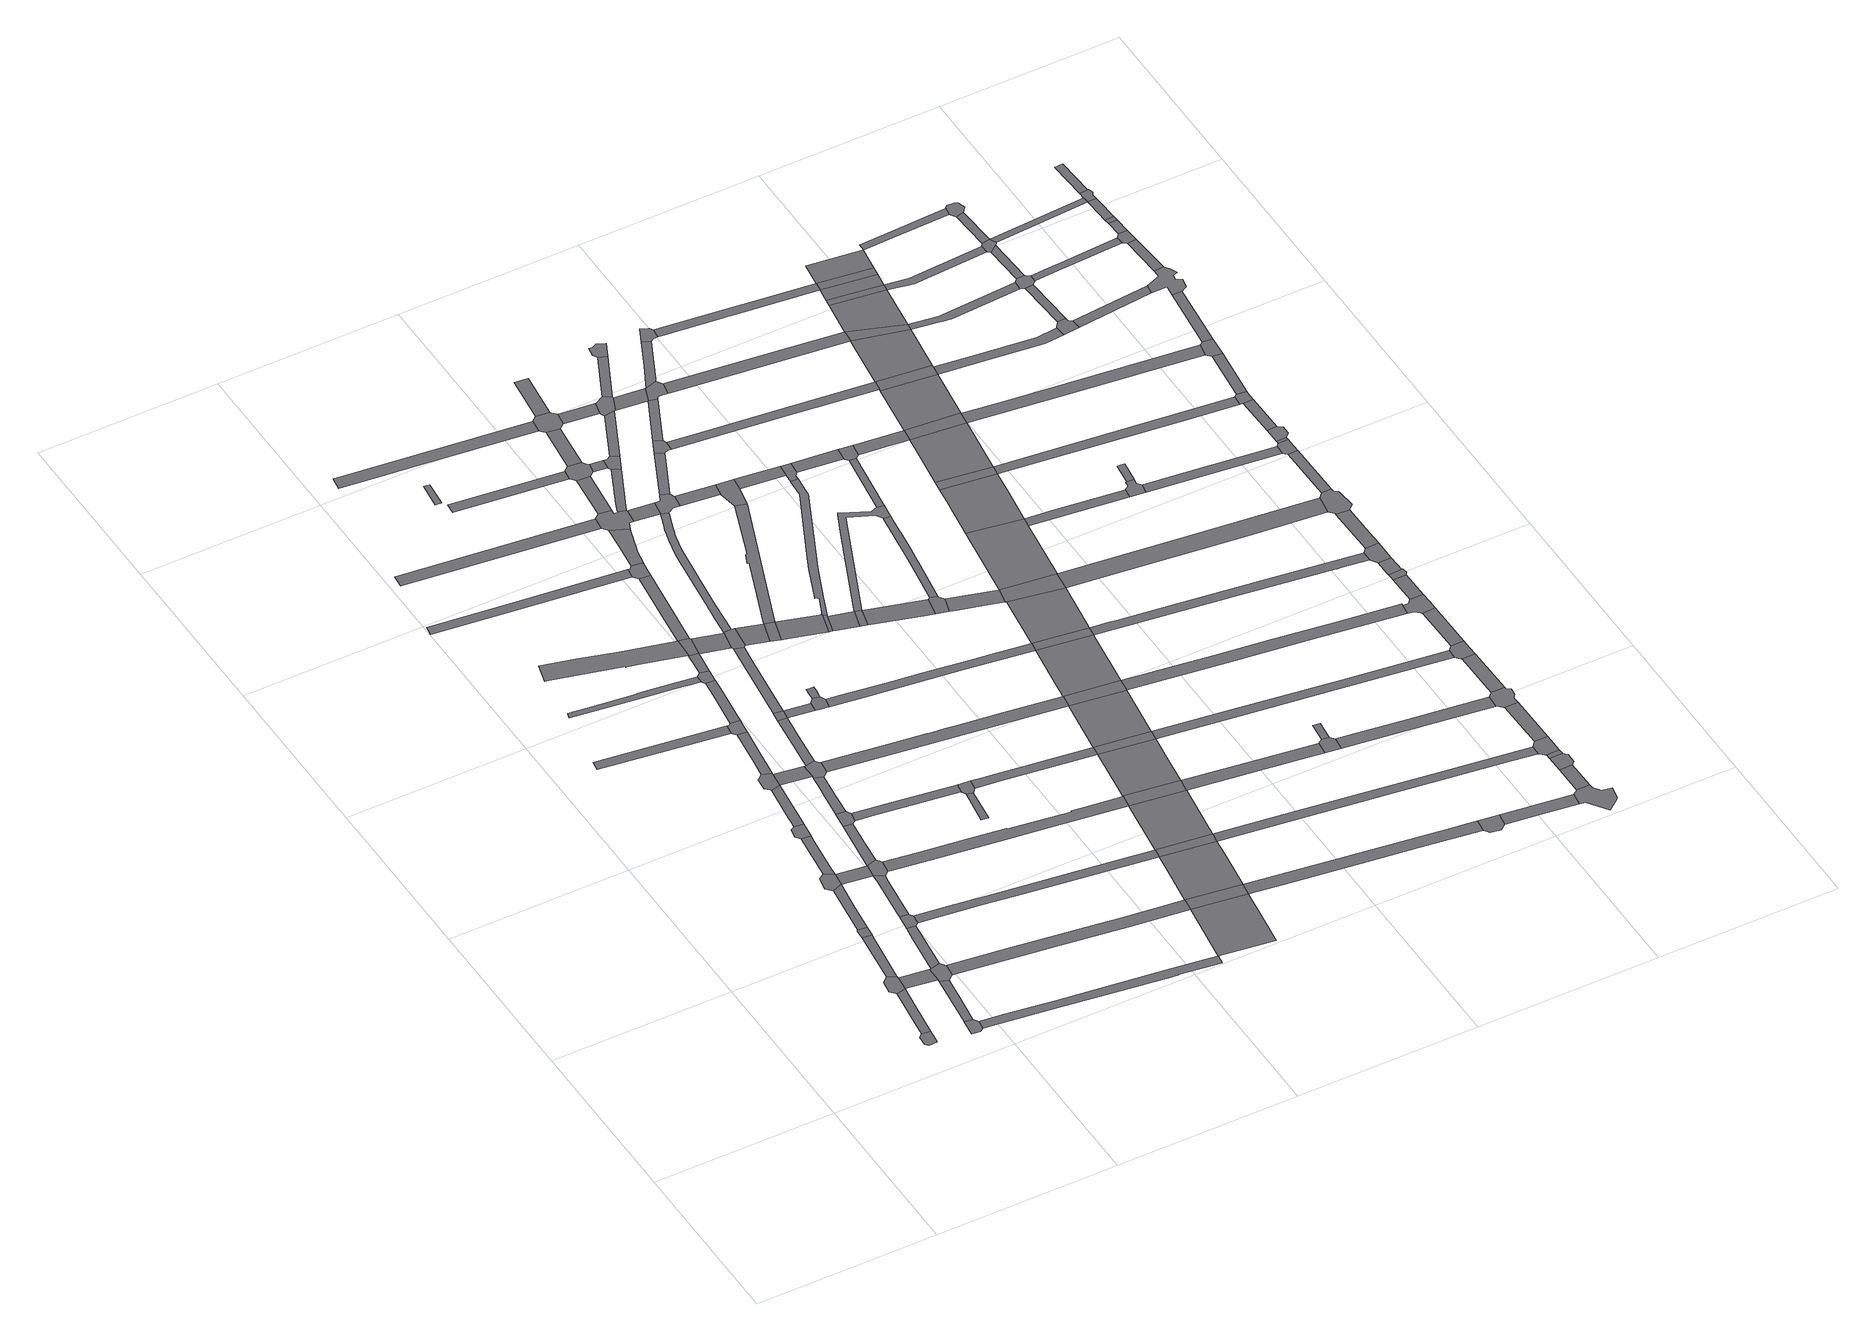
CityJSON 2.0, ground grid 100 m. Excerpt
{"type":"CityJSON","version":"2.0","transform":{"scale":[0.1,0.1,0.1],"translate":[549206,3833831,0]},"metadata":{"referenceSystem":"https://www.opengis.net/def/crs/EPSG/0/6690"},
"CityObjects":{
"road1":{"type":"Road","geometry":[{"type":"MultiSurface","lod":"1","boundaries":[[[0,1,2,3,4,5]]]}]},
"road2":{"type":"Road","attributes":{"RoadStructureAttribute.sectionType":"1"},"geometry":[{"type":"MultiSurface","lod":"1","boundaries":[[[6,7,8,9,0,5]]]}]},
"road3":{"type":"Road","geometry":[{"type":"MultiSurface","lod":"1","boundaries":[[[10,11,12,13,14,15,16,8,7,17,18]]]}]},
"road4":{"type":"Road","geometry":[{"type":"MultiSurface","lod":"1","boundaries":[[[19,20,21,22,23,24]]]}]},
"road5":{"type":"Road","attributes":{"RoadStructureAttribute.sectionType":"1"},"geometry":[{"type":"MultiSurface","lod":"1","boundaries":[[[25,10,18,26,27]]]}]},
"road6":{"type":"Road","attributes":{"RoadStructureAttribute.sectionType":"7"},"geometry":[{"type":"MultiSurface","lod":"1","boundaries":[[[17,7,28,29,30]]]}]},
"road7":{"type":"Road","attributes":{"RoadStructureAttribute.sectionType":"1"},"geometry":[{"type":"MultiSurface","lod":"1","boundaries":[[[31,32,19,24,33,34]]]}]},
"road8":{"type":"Road","geometry":[{"type":"MultiSurface","lod":"1","boundaries":[[[35,36,25,27,37]]]}]},
"road9":{"type":"Road","geometry":[{"type":"MultiSurface","lod":"1","boundaries":[[[38,39,40,41,30,29,31,34,42,43,44,45]]]}]},
"road10":{"type":"Road","attributes":{"RoadStructureAttribute.sectionType":"1"},"geometry":[{"type":"MultiSurface","lod":"1","boundaries":[[[46,47,48,35,37]]]}]},
"road11":{"type":"Road","attributes":{"RoadStructureAttribute.sectionType":"1"},"geometry":[{"type":"MultiSurface","lod":"1","boundaries":[[[49,50,41,40,51]]]}]},
"road12":{"type":"Road","geometry":[{"type":"MultiSurface","lod":"1","boundaries":[[[52,53,54,48,47,55]]]}]},
"road13":{"type":"Road","geometry":[{"type":"MultiSurface","lod":"1","boundaries":[[[56,49,51,57,58,59]]]}]},
"road14":{"type":"Road","attributes":{"RoadStructureAttribute.sectionType":"1"},"geometry":[{"type":"MultiSurface","lod":"1","boundaries":[[[60,52,55,61,62,63]]]}]},
"road15":{"type":"Road","attributes":{"RoadStructureAttribute.sectionType":"7"},"geometry":[{"type":"MultiSurface","lod":"1","boundaries":[[[55,47,64,65]]]}]},
"road16":{"type":"Road","attributes":{"RoadStructureAttribute.sectionType":"1"},"geometry":[{"type":"MultiSurface","lod":"1","boundaries":[[[66,67,68,69,70,71]]]}]},
"road17":{"type":"Road","attributes":{"RoadStructureAttribute.sectionType":"1"},"geometry":[{"type":"MultiSurface","lod":"1","boundaries":[[[64,72,73,56,59,74,75]]]}]},
"road18":{"type":"Road","geometry":[{"type":"MultiSurface","lod":"1","boundaries":[[[76,77,78,60,63,79]]]}]},
"road19":{"type":"Road","geometry":[{"type":"MultiSurface","lod":"1","boundaries":[[[80,81,82,65,64,75,83,84,85,86]]]}]},
"road20":{"type":"Road","attributes":{"RoadStructureAttribute.sectionType":"1"},"geometry":[{"type":"MultiSurface","lod":"1","boundaries":[[[87,88,89,90,91,76,79]]]}]},
"road21":{"type":"Road","attributes":{"RoadStructureAttribute.sectionType":"1"},"geometry":[{"type":"MultiSurface","lod":"1","boundaries":[[[92,93,65,82,94,95]]]}]},
"road22":{"type":"Road","attributes":{"RoadStructureAttribute.sectionType":"1"},"geometry":[{"type":"MultiSurface","lod":"1","boundaries":[[[96,97,98,99,100,101,102,103,104,105,106,107,108,109,110]]]}]},
"road23":{"type":"Road","geometry":[{"type":"MultiSurface","lod":"1","boundaries":[[[111,112,113,114,115,116,117,90,89,118,119]]]}]},
"road24":{"type":"Road","attributes":{"RoadStructureAttribute.sectionType":"1"},"geometry":[{"type":"MultiSurface","lod":"1","boundaries":[[[120,121,122,123,23,22,124,125,126,127,128,129,130,131]]]}]},
"road25":{"type":"Road","geometry":[{"type":"MultiSurface","lod":"1","boundaries":[[[132,92,95,133,134,135]]]}]},
"road26":{"type":"Road","attributes":{"RoadStructureAttribute.sectionType":"1"},"geometry":[{"type":"MultiSurface","lod":"1","boundaries":[[[136,137,111,119,138,139]]]}]},
"road27":{"type":"Road","attributes":{"RoadStructureAttribute.sectionType":"1"},"geometry":[{"type":"MultiSurface","lod":"1","boundaries":[[[140,141,142,143,144,145,146,147,148,149,150,151,152,153]]]}]},
"road28":{"type":"Road","attributes":{"RoadStructureAttribute.sectionType":"7"},"geometry":[{"type":"MultiSurface","lod":"1","boundaries":[[[118,89,154,155,156]]]}]},
"road29":{"type":"Road","attributes":{"RoadStructureAttribute.sectionType":"1"},"geometry":[{"type":"MultiSurface","lod":"1","boundaries":[[[157,158,159,160,161,162]]]}]},
"road30":{"type":"Road","attributes":{"RoadStructureAttribute.sectionType":"1"},"geometry":[{"type":"MultiSurface","lod":"1","boundaries":[[[163,164,165,166,132,135,167,168,169]]]}]},
"road31":{"type":"Road","geometry":[{"type":"MultiSurface","lod":"1","boundaries":[[[170,171,71,70,136,139,172,173]]]}]},
"road32":{"type":"Road","attributes":{"RoadStructureAttribute.sectionType":"1"},"geometry":[{"type":"MultiSurface","lod":"1","boundaries":[[[174,175,176,177,45,44,178,179,180,181,182]]]}]},
"road33":{"type":"Road","geometry":[{"type":"MultiSurface","lod":"1","boundaries":[[[183,184,185,186,156,155,163,169,187,188,189,190]]]}]},
"road34":{"type":"Road","attributes":{"RoadStructureAttribute.sectionType":"1"},"geometry":[{"type":"MultiSurface","lod":"1","boundaries":[[[191,192,170,173,193,194]]]}]},
"road35":{"type":"Road","attributes":{"RoadStructureAttribute.sectionType":"1"},"geometry":[{"type":"MultiSurface","lod":"1","boundaries":[[[195,196,197,198]]]}]},
"road36":{"type":"Road","attributes":{"RoadStructureAttribute.sectionType":"1"},"geometry":[{"type":"MultiSurface","lod":"1","boundaries":[[[199,200,186,185,201,202]]]}]},
"road37":{"type":"Road","geometry":[{"type":"MultiSurface","lod":"1","boundaries":[[[203,110,109,191,194,204]]]}]},
"road38":{"type":"Road","attributes":{"RoadStructureAttribute.sectionType":"1"},"geometry":[{"type":"MultiSurface","lod":"1","boundaries":[[[205,134,133,206,207,208,209]]]}]},
"road39":{"type":"Road","attributes":{"RoadStructureAttribute.sectionType":"1"},"geometry":[{"type":"MultiSurface","lod":"1","boundaries":[[[210,211,212,58,57,213,214,215,216,217]]]}]},
"road40":{"type":"Road","geometry":[{"type":"MultiSurface","lod":"1","boundaries":[[[218,219,220,221,222]]]}]},
"road41":{"type":"Road","geometry":[{"type":"MultiSurface","lod":"1","boundaries":[[[223,199,202,224]]]}]},
"road42":{"type":"Road","attributes":{"RoadStructureAttribute.sectionType":"1"},"geometry":[{"type":"MultiSurface","lod":"1","boundaries":[[[225,226,203,204,227]]]}]},
"road43":{"type":"Road","geometry":[{"type":"MultiSurface","lod":"1","boundaries":[[[153,152,225,227,228,229,230]]]}]},
"road44":{"type":"Road","attributes":{"RoadStructureAttribute.sectionType":"1"},"geometry":[{"type":"MultiSurface","lod":"1","boundaries":[[[224,202,231,232]]]}]},
"road45":{"type":"Road","attributes":{"RoadStructureAttribute.sectionType":"1"},"geometry":[{"type":"MultiSurface","lod":"1","boundaries":[[[233,234,235,236,223,224,237,238,239]]]}]},
"road46":{"type":"Road","attributes":{"RoadStructureAttribute.sectionType":"1"},"geometry":[{"type":"MultiSurface","lod":"1","boundaries":[[[240,241,242,243,244,245,246,247,248,86,85,249,250,251,252,253,254]]]}]},
"road47":{"type":"Road","attributes":{"RoadStructureAttribute.sectionType":"7"},"geometry":[{"type":"MultiSurface","lod":"1","boundaries":[[[255,228,227,256,257,258,259]]]}]},
"road48":{"type":"Road","attributes":{"RoadStructureAttribute.sectionType":"1"},"geometry":[{"type":"MultiSurface","lod":"1","boundaries":[[[260,261,153,230,262,263]]]}]},
"road49":{"type":"Road","geometry":[{"type":"MultiSurface","lod":"1","boundaries":[[[264,265,266,267,268]]]}]},
"road50":{"type":"Road","geometry":[{"type":"MultiSurface","lod":"1","boundaries":[[[269,270,232,231,271,272,273,274,275,276,277]]]}]},
"road51":{"type":"Road","attributes":{"RoadStructureAttribute.sectionType":"1"},"geometry":[{"type":"MultiSurface","lod":"1","boundaries":[[[278,279,280,281,282,283]]]}]},
"road52":{"type":"Road","geometry":[{"type":"MultiSurface","lod":"1","boundaries":[[[284,285,286,287,288,289,269,277]]]}]},
"road53":{"type":"Road","geometry":[{"type":"MultiSurface","lod":"1","boundaries":[[[290,291,292,259,258,293,233,239,294,295,296]]]}]},
"road54":{"type":"Road","geometry":[{"type":"MultiSurface","lod":"1","boundaries":[[[209,208,297,264,268,298,299,300]]]}]},
"road55":{"type":"Road","attributes":{"RoadStructureAttribute.sectionType":"1"},"geometry":[{"type":"MultiSurface","lod":"1","boundaries":[[[301,302,303,304]]]}]},
"road56":{"type":"Road","geometry":[{"type":"MultiSurface","lod":"1","boundaries":[[[305,306,162,161,307,308,260,263,309,310]]]}]},
"road57":{"type":"Road","attributes":{"RoadStructureAttribute.sectionType":"1"},"geometry":[{"type":"MultiSurface","lod":"1","boundaries":[[[311,296,295,312,313]]]}]},
"road58":{"type":"Road","attributes":{"RoadStructureAttribute.sectionType":"1"},"geometry":[{"type":"MultiSurface","lod":"1","boundaries":[[[314,315,316,317,305,310,318,319,320,321,322,323,324,325]]]}]},
"road59":{"type":"Road","geometry":[{"type":"MultiSurface","lod":"1","boundaries":[[[313,312,326,327]]]}]},
"road60":{"type":"Road","attributes":{"RoadStructureAttribute.sectionType":"1"},"geometry":[{"type":"MultiSurface","lod":"1","boundaries":[[[181,131,328,329,330,331]]]}]},
"road61":{"type":"Road","attributes":{"RoadStructureAttribute.sectionType":"1"},"geometry":[{"type":"MultiSurface","lod":"1","boundaries":[[[332,333,334,335,336,337,338,190,189,339,340,341,342,343,344]]]}]},
"road62":{"type":"Road","geometry":[{"type":"MultiSurface","lod":"1","boundaries":[[[345,346,347,198,197,348,349,314,325,350,351,352,353,354,355,356,357,358]]]}]},
"road63":{"type":"Road","attributes":{"RoadStructureAttribute.sectionType":"1"},"geometry":[{"type":"MultiSurface","lod":"1","boundaries":[[[359,360,361,362,363,364,365,366,367,368,369,370,371,372,373,374,375,376,377,378,379,380,291,290,381,382,383,384,385,386,387,388,389,390,391,392,393,394,395]]]}]},
"road64":{"type":"Road","geometry":[{"type":"MultiSurface","lod":"1","boundaries":[[[182,181,331,396]]]}]},
"road65":{"type":"Road","attributes":{"RoadStructureAttribute.sectionType":"1"},"geometry":[{"type":"MultiSurface","lod":"1","boundaries":[[[397,345,358,398]]]}]},
"road66":{"type":"Road","attributes":{"RoadStructureAttribute.sectionType":"1"},"geometry":[{"type":"MultiSurface","lod":"1","boundaries":[[[399,400,327,326,401,402,403]]]}]},
"road67":{"type":"Road","attributes":{"RoadStructureAttribute.sectionType":"1"},"geometry":[{"type":"MultiSurface","lod":"1","boundaries":[[[404,405,300,299,406,407,408,409]]]}]},
"road68":{"type":"Road","geometry":[{"type":"MultiSurface","lod":"1","boundaries":[[[410,304,303,411,412,397,398,413,414,415,416,417,418,419]]]}]},
"road69":{"type":"Road","attributes":{"RoadStructureAttribute.sectionType":"1"},"geometry":[{"type":"MultiSurface","lod":"1","boundaries":[[[216,420,421,422,182,396,423,424,425]]]}]},
"road70":{"type":"Road","attributes":{"RoadStructureAttribute.sectionType":"7"},"geometry":[{"type":"MultiSurface","lod":"1","boundaries":[[[426,352,351,359,427]]]}]},
"road71":{"type":"Road","attributes":{"RoadStructureAttribute.sectionType":"1"},"geometry":[{"type":"MultiSurface","lod":"1","boundaries":[[[428,429,430,431,354,353,432]]]}]},
"road72":{"type":"Road","geometry":[{"type":"MultiSurface","lod":"1","boundaries":[[[403,402,433,434,435]]]}]},
"road73":{"type":"Road","attributes":{"RoadStructureAttribute.sectionType":"1"},"geometry":[{"type":"MultiSurface","lod":"1","boundaries":[[[436,410,419,437]]]}]},
"road74":{"type":"Road","geometry":[{"type":"MultiSurface","lod":"1","boundaries":[[[217,216,425,438]]]}]},
"road75":{"type":"Road","attributes":{"RoadStructureAttribute.sectionType":"1"},"geometry":[{"type":"MultiSurface","lod":"1","boundaries":[[[416,415,439,440]]]}]},
"road76":{"type":"Road","attributes":{"RoadStructureAttribute.sectionType":"1"},"geometry":[{"type":"MultiSurface","lod":"1","boundaries":[[[441,434,433,442,443,444]]]}]},
"road77":{"type":"Road","attributes":{"RoadStructureAttribute.sectionType":"1"},"geometry":[{"type":"MultiSurface","lod":"1","boundaries":[[[445,446,447,448,449,313,327,450]]]}]},
"road78":{"type":"Road","attributes":{"RoadStructureAttribute.sectionType":"1"},"geometry":[{"type":"MultiSurface","lod":"1","boundaries":[[[451,452,453,454,455,456,457,275,274,458,459,460,461,462]]]}]},
"road79":{"type":"Road","geometry":[{"type":"MultiSurface","lod":"1","boundaries":[[[463,464,465,466,427,359,395,467,468,469,470,471]]]}]},
"road80":{"type":"Road","geometry":[{"type":"MultiSurface","lod":"1","boundaries":[[[472,283,282,436,437,473,474,475,476,477,478,479]]]}]},
"road81":{"type":"Road","geometry":[{"type":"MultiSurface","lod":"1","boundaries":[[[480,481,440,439,428,432,482]]]}]},
"road82":{"type":"Road","attributes":{"RoadStructureAttribute.sectionType":"1"},"geometry":[{"type":"MultiSurface","lod":"1","boundaries":[[[253,217,438,483,484,485,486,487]]]}]},
"road83":{"type":"Road","geometry":[{"type":"MultiSurface","lod":"1","boundaries":[[[488,444,443,489,490]]]}]},
"road84":{"type":"Road","attributes":{"RoadStructureAttribute.sectionType":"1"},"geometry":[{"type":"MultiSurface","lod":"1","boundaries":[[[491,472,479,492]]]}]},
"road85":{"type":"Road","geometry":[{"type":"MultiSurface","lod":"1","boundaries":[[[493,254,253,487,494]]]}]},
"road86":{"type":"Road","attributes":{"RoadStructureAttribute.sectionType":"1"},"geometry":[{"type":"MultiSurface","lod":"1","boundaries":[[[495,463,471,496]]]}]},
"road87":{"type":"Road","attributes":{"RoadStructureAttribute.sectionType":"1"},"geometry":[{"type":"MultiSurface","lod":"1","boundaries":[[[470,469,497,498]]]}]},
"road88":{"type":"Road","attributes":{"RoadStructureAttribute.sectionType":"1"},"geometry":[{"type":"MultiSurface","lod":"1","boundaries":[[[476,475,499,500]]]}]},
"road89":{"type":"Road","attributes":{"RoadStructureAttribute.sectionType":"1"},"geometry":[{"type":"MultiSurface","lod":"1","boundaries":[[[501,502,480,482]]]}]},
"road90":{"type":"Road","attributes":{"RoadStructureAttribute.sectionType":"1"},"geometry":[{"type":"MultiSurface","lod":"1","boundaries":[[[408,503,504,493,494,505,506]]]}]},
"road91":{"type":"Road","attributes":{"RoadStructureAttribute.sectionType":"1"},"geometry":[{"type":"MultiSurface","lod":"1","boundaries":[[[507,508,490,489,509,510,511]]]}]},
"road92":{"type":"Road","attributes":{"RoadStructureAttribute.sectionType":"1"},"geometry":[{"type":"MultiSurface","lod":"1","boundaries":[[[512,513,514,515,516,517,518,519,520,403,435,521,522,523,524,525]]]}]},
"road93":{"type":"Road","geometry":[{"type":"MultiSurface","lod":"1","boundaries":[[[526,495,496,527,528,529,530]]]}]},
"road94":{"type":"Road","geometry":[{"type":"MultiSurface","lod":"1","boundaries":[[[498,497,445,450,531,532]]]}]},
"road95":{"type":"Road","geometry":[{"type":"MultiSurface","lod":"1","boundaries":[[[409,408,506,533]]]}]},
"road96":{"type":"Road","geometry":[{"type":"MultiSurface","lod":"1","boundaries":[[[534,535,536,537,500,499,538,539,540,502,501,541,542,543,544,545]]]}]},
"road97":{"type":"Road","attributes":{"RoadStructureAttribute.sectionType":"1"},"geometry":[{"type":"MultiSurface","lod":"1","boundaries":[[[343,546,409,533,547,548]]]}]},
"road98":{"type":"Road","geometry":[{"type":"MultiSurface","lod":"1","boundaries":[[[549,550,511,510,551,552,553,554]]]}]},
"road99":{"type":"Road","attributes":{"RoadStructureAttribute.sectionType":"1"},"geometry":[{"type":"MultiSurface","lod":"1","boundaries":[[[555,526,530,556]]]}]},
"road100":{"type":"Road","attributes":{"RoadStructureAttribute.sectionType":"1"},"geometry":[{"type":"MultiSurface","lod":"1","boundaries":[[[557,558,559,560,561,562,563,488,490,564,565,566,567,568,569,570,571]]]}]},
"road101":{"type":"Road","attributes":{"RoadStructureAttribute.sectionType":"7"},"geometry":[{"type":"MultiSurface","lod":"1","boundaries":[[[543,542,572,573,574,555,575]]]}]},
"road102":{"type":"Road","geometry":[{"type":"MultiSurface","lod":"1","boundaries":[[[344,343,548,576,577]]]}]},
"road103":{"type":"Road","attributes":{"RoadStructureAttribute.sectionType":"1"},"geometry":[{"type":"MultiSurface","lod":"1","boundaries":[[[578,532,531,579,580,581,582,583]]]}]},
"road104":{"type":"Road","attributes":{"RoadStructureAttribute.sectionType":"1"},"geometry":[{"type":"MultiSurface","lod":"1","boundaries":[[[584,534,545,585]]]}]},
"road105":{"type":"Road","attributes":{"RoadStructureAttribute.sectionType":"1"},"geometry":[{"type":"MultiSurface","lod":"1","boundaries":[[[586,587,396,331,588,589,590,591,592]]]}]},
"road106":{"type":"Road","attributes":{"RoadStructureAttribute.sectionType":"1"},"geometry":[{"type":"MultiSurface","lod":"1","boundaries":[[[552,551,593,594,595,596]]]}]},
"road107":{"type":"Road","attributes":{"RoadStructureAttribute.sectionType":"1"},"geometry":[{"type":"MultiSurface","lod":"1","boundaries":[[[461,597,598,599,600,601,344,577,602,603]]]}]},
"road108":{"type":"Road","attributes":{"RoadStructureAttribute.sectionType":"1"},"geometry":[{"type":"MultiSurface","lod":"1","boundaries":[[[568,604,605,606,607,549,554,608,609,610,611,612,613,569]]]}]},
"road109":{"type":"Road","geometry":[{"type":"MultiSurface","lod":"1","boundaries":[[[614,615,616,617,575,555,556,618,619,620,621]]]}]},
"road110":{"type":"Road","geometry":[{"type":"MultiSurface","lod":"1","boundaries":[[[622,623,624,625,584,585,626]]]}]},
"road111":{"type":"Road","geometry":[{"type":"MultiSurface","lod":"1","boundaries":[[[583,582,512,525,627,628,629]]]}]},
"road112":{"type":"Road","attributes":{"RoadStructureAttribute.sectionType":"1"},"geometry":[{"type":"MultiSurface","lod":"1","boundaries":[[[630,631,494,487,632,633,634]]]}]},
"road113":{"type":"Road","geometry":[{"type":"MultiSurface","lod":"1","boundaries":[[[462,461,603,635]]]}]},
"road114":{"type":"Road","attributes":{"RoadStructureAttribute.sectionType":"1"},"geometry":[{"type":"MultiSurface","lod":"1","boundaries":[[[636,637,617,616,638,639]]]}]},
"road115":{"type":"Road","attributes":{"RoadStructureAttribute.sectionType":"1"},"geometry":[{"type":"MultiSurface","lod":"1","boundaries":[[[640,462,635,641,642]]]}]},
"road116":{"type":"Road","attributes":{"RoadStructureAttribute.sectionType":"1"},"geometry":[{"type":"MultiSurface","lod":"1","boundaries":[[[629,628,643,644]]]}]},
"road117":{"type":"Road","geometry":[{"type":"MultiSurface","lod":"1","boundaries":[[[645,646,647,571,570,648,649]]]}]},
"road118":{"type":"Road","geometry":[{"type":"MultiSurface","lod":"1","boundaries":[[[596,595,640,642,650]]]}]},
"road119":{"type":"Road","geometry":[{"type":"MultiSurface","lod":"1","boundaries":[[[651,636,639,652,653,654,655]]]}]},
"road120":{"type":"Road","attributes":{"RoadStructureAttribute.sectionType":"1"},"geometry":[{"type":"MultiSurface","lod":"1","boundaries":[[[656,657,529,528,658,659,660,661]]]}]},
"road121":{"type":"Road","attributes":{"RoadStructureAttribute.sectionType":"1"},"geometry":[{"type":"MultiSurface","lod":"1","boundaries":[[[662,663,664,438,425,665,666,667,668,669]]]}]},
"road122":{"type":"Road","geometry":[{"type":"MultiSurface","lod":"1","boundaries":[[[670,671,672,644,643,673,645,649,674,675,676,677]]]}]},
"road123":{"type":"Road","geometry":[{"type":"MultiSurface","lod":"1","boundaries":[[[678,679,680,681,682,596,650,683,684,685]]]}]},
"road124":{"type":"Road","geometry":[{"type":"MultiSurface","lod":"1","boundaries":[[[686,634,633,687,688,689]]]}]},
"road125":{"type":"Road","geometry":[{"type":"MultiSurface","lod":"1","boundaries":[[[690,691,686,689]]]}]},
"road126":{"type":"Road","attributes":{"RoadStructureAttribute.sectionType":"1"},"geometry":[{"type":"MultiSurface","lod":"1","boundaries":[[[692,693,694,621,620,695,696,697,698]]]}]},
"road127":{"type":"Road","attributes":{"RoadStructureAttribute.sectionType":"1"},"geometry":[{"type":"MultiSurface","lod":"1","boundaries":[[[677,676,699,700,701]]]}]},
"road128":{"type":"Road","attributes":{"RoadStructureAttribute.sectionType":"1"},"geometry":[{"type":"MultiSurface","lod":"1","boundaries":[[[702,703,704,678,685,705,706,707]]]}]},
"road129":{"type":"Road","geometry":[{"type":"MultiSurface","lod":"1","boundaries":[[[592,591,708,709,710,711,712,713]]]}]},
"road130":{"type":"Road","attributes":{"RoadStructureAttribute.sectionType":"1"},"geometry":[{"type":"MultiSurface","lod":"1","boundaries":[[[714,715,533,506,716,717,718,719,720]]]}]},
"road131":{"type":"Road","geometry":[{"type":"MultiSurface","lod":"1","boundaries":[[[721,702,707,722]]]}]},
"road132":{"type":"Road","attributes":{"RoadStructureAttribute.sectionType":"1"},"geometry":[{"type":"MultiSurface","lod":"1","boundaries":[[[700,723,724,721,722,725,726,727]]]}]},
"road133":{"type":"Road","attributes":{"RoadStructureAttribute.sectionType":"1"},"geometry":[{"type":"MultiSurface","lod":"1","boundaries":[[[728,654,653,729,730,731,732,733]]]}]},
"road134":{"type":"Road","attributes":{"RoadStructureAttribute.sectionType":"1"},"geometry":[{"type":"MultiSurface","lod":"1","boundaries":[[[734,735,736,737,738,739,577,576,740,741,742,743]]]}]},
"road135":{"type":"Road","geometry":[{"type":"MultiSurface","lod":"1","boundaries":[[[701,700,727,744,745]]]}]},
"road136":{"type":"Road","attributes":{"RoadStructureAttribute.sectionType":"1"},"geometry":[{"type":"MultiSurface","lod":"1","boundaries":[[[713,712,746,747,748]]]}]},
"road137":{"type":"Road","attributes":{"RoadStructureAttribute.sectionType":"1"},"geometry":[{"type":"MultiSurface","lod":"1","boundaries":[[[749,685,684,750,751]]]}]},
"road138":{"type":"Road","attributes":{"RoadStructureAttribute.sectionType":"1"},"geometry":[{"type":"MultiSurface","lod":"1","boundaries":[[[752,753,688,687,754,755,756]]]}]},
"road139":{"type":"Road","attributes":{"RoadStructureAttribute.sectionType":"1"},"geometry":[{"type":"MultiSurface","lod":"1","boundaries":[[[757,701,745,758]]]}]},
"road140":{"type":"Road","attributes":{"RoadStructureAttribute.sectionType":"1"},"geometry":[{"type":"MultiSurface","lod":"1","boundaries":[[[759,760,761,762,635,603,763,764,765,766,767,768,769,770,771,772]]]}]},
"road141":{"type":"Road","geometry":[{"type":"MultiSurface","lod":"1","boundaries":[[[661,660,757,758,773,774]]]}]},
"road142":{"type":"Road","attributes":{"RoadStructureAttribute.sectionType":"1"},"geometry":[{"type":"MultiSurface","lod":"1","boundaries":[[[697,775,661,774,776]]]}]},
"road143":{"type":"Road","attributes":{"RoadStructureAttribute.sectionType":"1"},"geometry":[{"type":"MultiSurface","lod":"1","boundaries":[[[777,650,642,778,779,780,781,782]]]}]},
"road144":{"type":"Road","geometry":[{"type":"MultiSurface","lod":"1","boundaries":[[[783,784,785,786,787,788,789,790,748,747,791,792,793,794,795]]]}]},
"road145":{"type":"Road","geometry":[{"type":"MultiSurface","lod":"1","boundaries":[[[698,697,776,796]]]}]},
"road146":{"type":"Road","attributes":{"RoadStructureAttribute.sectionType":"1"},"geometry":[{"type":"MultiSurface","lod":"1","boundaries":[[[797,798,788,787]]]}]},
"road147":{"type":"Road","geometry":[{"type":"MultiSurface","lod":"1","boundaries":[[[799,800,751,750,801,802,803,804,805]]]}]},
"road148":{"type":"Road","geometry":[{"type":"MultiSurface","lod":"1","boundaries":[[[806,807,808,809,798,797,810,811,812,813]]]}]},
"road149":{"type":"Road","attributes":{"RoadStructureAttribute.sectionType":"1"},"geometry":[{"type":"MultiSurface","lod":"1","boundaries":[[[814,698,796,815,816,817]]]}]},
"road150":{"type":"Road","attributes":{"RoadStructureAttribute.sectionType":"1"},"geometry":[{"type":"MultiSurface","lod":"1","boundaries":[[[818,819,809,808]]]}]},
"road151":{"type":"Road","geometry":[{"type":"MultiSurface","lod":"1","boundaries":[[[820,821,822,823,669,668,824,825,819,818]]]}]},
"road152":{"type":"Road","geometry":[{"type":"MultiSurface","lod":"1","boundaries":[[[826,827,828,829,830,805,804]]]}]},
"road153":{"type":"Road","geometry":[{"type":"MultiSurface","lod":"1","boundaries":[[[831,814,817,832]]]}]},
"road154":{"type":"Road","attributes":{"RoadStructureAttribute.sectionType":"1"},"geometry":[{"type":"MultiSurface","lod":"1","boundaries":[[[833,834,821,820]]]}]},
"road155":{"type":"Road","attributes":{"RoadStructureAttribute.sectionType":"1"},"geometry":[{"type":"MultiSurface","lod":"1","boundaries":[[[732,835,831,832,836]]]}]},
"road156":{"type":"Road","geometry":[{"type":"MultiSurface","lod":"1","boundaries":[[[733,732,836,837]]]}]},
"road157":{"type":"Road","geometry":[{"type":"MultiSurface","lod":"1","boundaries":[[[838,839,840,756,755,841,842,834,833,843,844,845,846,847,848,849]]]}]},
"road158":{"type":"Road","attributes":{"RoadStructureAttribute.sectionType":"1"},"geometry":[{"type":"MultiSurface","lod":"1","boundaries":[[[850,851,733,837,852,853]]]}]},
"road159":{"type":"Road","attributes":{"RoadStructureAttribute.sectionType":"1"},"geometry":[{"type":"MultiSurface","lod":"1","boundaries":[[[854,855,838,849]]]}]},
"road160":{"type":"Road","attributes":{"RoadStructureAttribute.sectionType":"1"},"geometry":[{"type":"MultiSurface","lod":"1","boundaries":[[[856,722,707,857,858,859,860]]]}]},
"road161":{"type":"Road","geometry":[{"type":"MultiSurface","lod":"1","boundaries":[[[861,862,863,864,865,720,719,866,867,855,854]]]}]},
"road162":{"type":"Road","attributes":{"RoadStructureAttribute.sectionType":"1"},"geometry":[{"type":"MultiSurface","lod":"1","boundaries":[[[868,869,870,773,758,871,872,873,874,875]]]}]},
"road163":{"type":"Road","attributes":{"RoadStructureAttribute.sectionType":"1"},"geometry":[{"type":"MultiSurface","lod":"1","boundaries":[[[876,877,863,862]]]}]},
"road164":{"type":"Road","geometry":[{"type":"MultiSurface","lod":"1","boundaries":[[[878,879,880,881,882,883,884,743,742,885,886,887,877,876]]]}]},
"road165":{"type":"Road","attributes":{"RoadStructureAttribute.sectionType":"1"},"geometry":[{"type":"MultiSurface","lod":"1","boundaries":[[[888,802,801,889,890]]]}]},
"road166":{"type":"Road","attributes":{"RoadStructureAttribute.sectionType":"1"},"geometry":[{"type":"MultiSurface","lod":"1","boundaries":[[[891,892,796,776,893,894,895,896,897,898]]]}]},
"road167":{"type":"Road","attributes":{"RoadStructureAttribute.sectionType":"1"},"geometry":[{"type":"MultiSurface","lod":"1","boundaries":[[[899,900,744,727,901,902,903]]]}]},
"road168":{"type":"Road","attributes":{"RoadStructureAttribute.sectionType":"1"},"geometry":[{"type":"MultiSurface","lod":"1","boundaries":[[[904,905,880,879]]]}]},
"road169":{"type":"Road","geometry":[{"type":"MultiSurface","lod":"1","boundaries":[[[906,907,908,905,904,909,910,911]]]}]},
"road170":{"type":"Road","attributes":{"RoadStructureAttribute.sectionType":"1"},"geometry":[{"type":"MultiSurface","lod":"1","boundaries":[[[912,913,914,907,906]]]}]},
"road171":{"type":"Road","geometry":[{"type":"MultiSurface","lod":"1","boundaries":[[[915,916,917,918,772,771,919,920,913,912]]]}]},
"road172":{"type":"Road","attributes":{"RoadStructureAttribute.sectionType":"1"},"geometry":[{"type":"MultiSurface","lod":"1","boundaries":[[[921,922,832,817,923,924,925]]]}]},
"road173":{"type":"Road","attributes":{"RoadStructureAttribute.sectionType":"1"},"geometry":[{"type":"MultiSurface","lod":"1","boundaries":[[[926,916,915,927,928]]]}]},
"road174":{"type":"Road","attributes":{"RoadStructureAttribute.sectionType":"1"},"geometry":[{"type":"MultiSurface","lod":"1","boundaries":[[[929,930,931,932,933,934]]]}]},
"road175":{"type":"Road","geometry":[{"type":"MultiSurface","lod":"1","boundaries":[[[935,936,937,938,939,940,941,782,781,942,943,926,928,944,945,946,947]]]}]},
"road176":{"type":"Road","geometry":[{"type":"MultiSurface","lod":"1","boundaries":[[[948,949,950,951,952,875,874,953,954]]]}]},
"road177":{"type":"Road","attributes":{"RoadStructureAttribute.sectionType":"1"},"geometry":[{"type":"MultiSurface","lod":"1","boundaries":[[[955,956,957,958,950,949]]]}]},
"road178":{"type":"Road","attributes":{"RoadStructureAttribute.sectionType":"1"},"geometry":[{"type":"MultiSurface","lod":"1","boundaries":[[[959,960,939,938]]]}]},
"road179":{"type":"Road","geometry":[{"type":"MultiSurface","lod":"1","boundaries":[[[961,962,963,964,898,897,957,956,965,966,967,968]]]}]},
"road180":{"type":"Road","geometry":[{"type":"MultiSurface","lod":"1","boundaries":[[[969,970,971,890,889,960,959]]]}]},
"road181":{"type":"Road","attributes":{"RoadStructureAttribute.sectionType":"1"},"geometry":[{"type":"MultiSurface","lod":"1","boundaries":[[[972,973,971,970]]]}]},
"road182":{"type":"Road","attributes":{"RoadStructureAttribute.sectionType":"1"},"geometry":[{"type":"MultiSurface","lod":"1","boundaries":[[[974,975,964,963]]]}]},
"road183":{"type":"Road","geometry":[{"type":"MultiSurface","lod":"1","boundaries":[[[976,977,973,972,978,979]]]}]},
"road184":{"type":"Road","geometry":[{"type":"MultiSurface","lod":"1","boundaries":[[[980,981,925,924,975,974,982,983]]]}]},
"road185":{"type":"Road","attributes":{"RoadStructureAttribute.sectionType":"1"},"geometry":[{"type":"MultiSurface","lod":"1","boundaries":[[[984,985,977,976]]]}]},
"road186":{"type":"Road","attributes":{"RoadStructureAttribute.sectionType":"1"},"geometry":[{"type":"MultiSurface","lod":"1","boundaries":[[[986,987,981,980]]]}]},
"road187":{"type":"Road","geometry":[{"type":"MultiSurface","lod":"1","boundaries":[[[988,860,859,985,984,989,990]]]}]},
"road188":{"type":"Road","geometry":[{"type":"MultiSurface","lod":"1","boundaries":[[[991,929,934,987,986,992,993,994]]]}]},
"road189":{"type":"Road","attributes":{"RoadStructureAttribute.sectionType":"1"},"geometry":[{"type":"MultiSurface","lod":"1","boundaries":[[[995,954,953,996]]]}]},
"road190":{"type":"Road","attributes":{"RoadStructureAttribute.sectionType":"1"},"geometry":[{"type":"MultiSurface","lod":"1","boundaries":[[[997,988,990,998]]]}]},
"road191":{"type":"Road","geometry":[{"type":"MultiSurface","lod":"1","boundaries":[[[999,1000,1001,903,902,1002,1003,997,998,1004]]]}]},
"road192":{"type":"Road","attributes":{"RoadStructureAttribute.sectionType":"1"},"geometry":[{"type":"MultiSurface","lod":"1","boundaries":[[[1005,1006,1007,968,967,1008,1009,1010]]]}]},
"road193":{"type":"Road","attributes":{"RoadStructureAttribute.sectionType":"1"},"geometry":[{"type":"MultiSurface","lod":"1","boundaries":[[[1011,1012,980,983,1013]]]}]},
"road194":{"type":"Road","attributes":{"RoadStructureAttribute.sectionType":"1"},"geometry":[{"type":"MultiSurface","lod":"1","boundaries":[[[1014,999,1004,1015,1016,1017]]]}]},
"road195":{"type":"Road","geometry":[{"type":"MultiSurface","lod":"1","boundaries":[[[1018,1019,1020,1021,1022,1023,995,996,1024,1025,1014,1017,1026,1027,1028,1029,1030,1031,1032,1033,1034]]]}]},
"road196":{"type":"Road","attributes":{"RoadStructureAttribute.sectionType":"1"},"geometry":[{"type":"MultiSurface","lod":"1","boundaries":[[[1035,1036,1019,1018]]]}]},
"road197":{"type":"Road","geometry":[{"type":"MultiSurface","lod":"1","boundaries":[[[1037,1038,1005,1010,1036,1035]]]}]},
"road198":{"type":"Road","attributes":{"RoadStructureAttribute.sectionType":"1"},"geometry":[{"type":"MultiSurface","lod":"1","boundaries":[[[1039,1040,1041,1042,1038,1037]]]}]},
"road199":{"type":"Road","geometry":[{"type":"MultiSurface","lod":"1","boundaries":[[[1043,1044,1042,1041]]]}]},
"road200":{"type":"Road","attributes":{"RoadStructureAttribute.sectionType":"1"},"geometry":[{"type":"MultiSurface","lod":"1","boundaries":[[[1045,1046,1013,1047,1048,1044,1043]]]}]},
"road201":{"type":"Road","geometry":[{"type":"MultiSurface","lod":"1","boundaries":[[[1049,1050,1051,1011,1013,1046,1052,1053,1054]]]}]},
"road202":{"type":"Road","attributes":{"RoadStructureAttribute.sectionType":"1"},"geometry":[{"type":"MultiSurface","lod":"1","boundaries":[[[1055,1056,1051,1050]]]}]}
},
"vertices":[
[647,282,0],[626,267,0],[621,211,0],[637,193,0],[685,197,0],[694,276,0],
[719,473,0],[737,603,0],[687,590,0],[661,396,0],
[701,719,0],[687,708,0],[670,695,0],[669,694,0],[660,621,0],[661,621,0],[683,595,0],[746,688,0],[747,700,0],
[867,258,0],[855,163,0],[902,157,0],[922,172,0],[930,226,0],[913,252,0],
[739,1022,0],[787,1005,0],[789,1016,0],
[749,602,0],[907,580,0],[906,666,0],
[905,568,0],[870,278,0],[935,419,0],[952,551,0],
[746,1081,0],[741,1076,0],[796,1075,0],
[991,651,0],[974,673,0],[969,680,0],[916,664,0],[964,561,0],[982,576,0],[984,577,0],[992,651,0],
[817,1247,0],[838,1403,0],[785,1380,0],
[956,973,0],[946,895,0],[1004,967,0],
[800,1512,0],[768,1488,0],[755,1415,0],[848,1479,0],
[968,1063,0],[1023,983,0],[1029,1037,0],[1015,1057,0],
[833,1783,0],[852,1525,0],[881,1758,0],[884,1777,0],
[1004,1381,0],[1012,1456,0],
[505,2715,0],[231,2752,0],[224,2698,0],[512,2659,0],[913,2605,0],[920,2659,0],
[1001,1345,0],[971,1087,0],[1046,1310,0],[1052,1352,0],
[845,1874,0],[823,1862,0],[813,1809,0],[895,1867,0],
[1086,1448,0],[1080,1458,0],[1069,1474,0],[1068,1365,0],[1073,1369,0],[1079,1374,0],[1089,1444,0],
[898,1886,0],[908,1969,0],[933,2166,0],[880,2153,0],[857,1969,0],
[1052,1760,0],[1041,1671,0],[1084,1610,0],[1102,1753,0],
[836,3054,0],[696,3073,0],[661,3077,0],[659,3073,0],[468,3097,0],[355,3111,0],[325,3115,0],[319,3116,0],[299,3119,0],[290,3087,0],[544,3053,0],[693,3033,0],[831,3015,0],[970,2996,0],[970,3037,0],
[894,2277,0],[881,2267,0],[865,2254,0],[861,2252,0],[854,2179,0],[857,2179,0],[877,2157,0],[941,2248,0],[943,2259,0],
[1896,96,0],[1646,130,0],[1331,170,0],[1067,208,0],[983,164,0],[1314,119,0],[1668,71,0],[1897,39,0],[1932,35,0],[1933,38,0],[2157,8,0],[2165,61,0],
[1064,1852,0],[1119,1766,0],[1132,1822,0],[1114,1845,0],
[932,2579,0],[908,2387,0],[964,2421,0],[984,2573,0],
[1005,3307,0],[735,3377,0],[527,3434,0],[346,3482,0],[317,3372,0],[335,3367,0],[535,3316,0],[707,3272,0],[706,3266,0],[708,3266,0],[709,3266,0],[769,3251,0],[1010,3188,0],[1015,3304,0],
[944,2164,0],[1100,2142,0],[1098,2225,0],
[504,3932,0],[12,3988,0],[4,3934,0],[490,3878,0],[1052,3812,0],[1059,3867,0],
[1098,2130,0],[1092,2074,0],[1079,1971,0],[1066,1866,0],[1123,1924,0],[1129,1972,0],[1146,2112,0],
[945,2669,0],[931,2657,0],[992,2635,0],[995,2663,0],
[1892,529,0],[1776,545,0],[1555,574,0],[1307,609,0],[1104,562,0],[1539,504,0],[1893,455,0],[2213,413,0],[2222,486,0],
[1181,2209,0],[1165,2231,0],[1162,2235,0],[1111,2223,0],[1159,2122,0],[1173,2134,0],[1176,2136,0],[1183,2209,0],
[984,2976,0],[971,2877,0],[1026,2912,0],[1033,2970,0],
[57,4380,0],[50,4308,0],[1093,4185,0],[1100,4259,0],
[1153,2571,0],[1130,2389,0],[1185,2428,0],[1202,2565,0],
[994,3053,0],[1042,3044,0],
[1408,1783,0],[1209,1755,0],[1665,1692,0],[1668,1691,0],[1676,1746,0],
[1888,922,0],[1475,977,0],[1215,1012,0],[1362,939,0],[1568,910,0],[1889,867,0],[2267,817,0],[2275,870,0],
[529,4868,0],[514,4869,0],[499,4870,0],[482,4730,0],[516,4726,0],
[1159,2626,0],[1209,2620,0],
[1009,3185,0],[997,3089,0],[1059,3176,0],
[1077,3288,0],[1073,3290,0],[1073,3293,0],
[1344,2545,0],[1352,2601,0],
[1221,3122,0],[1214,3064,0],[1185,2824,0],[1161,2641,0],[1228,2775,0],[1254,2983,0],[1270,3107,0],
[2183,1297,0],[2063,1312,0],[2061,1303,0],[1884,1330,0],[1730,1352,0],[1730,1357,0],[1671,1365,0],[1520,1387,0],[1276,1419,0],[1109,1369,0],[1331,1338,0],[1682,1290,0],[1885,1264,0],[2320,1204,0],[2330,1278,0],
[1229,3244,0],[1073,3172,0],[1214,3134,0],[1215,3134,0],[1236,3241,0],
[1074,3782,0],[1031,3439,0],[1092,3439,0],[1134,3775,0],
[1682,1668,0],[1652,1470,0],[1672,1468,0],[1692,1466,0],[1715,1656,0],
[1375,2626,0],[1373,2623,0],[1379,2540,0],[1390,2539,0],[1393,2538,0],[1418,2535,0],[1426,2590,0],[1414,2618,0],[1413,2620,0],
[147,5133,0],[137,5061,0],[318,5041,0],[506,5019,0],[1176,4942,0],[1185,5014,0],
[1419,2667,0],[1423,2695,0],[1403,2696,0],[1382,2697,0],[1379,2666,0],[1375,2628,0],
[1280,3251,0],[1237,3248,0],[1236,3246,0],[1222,3131,0],[1279,3115,0],[1281,3116,0],[1299,3246,0],
[1680,1670,0],[1719,1660,0],[1737,1683,0],[1744,1737,0],
[534,4697,0],[528,4642,0],[1135,4572,0],[1141,4628,0],
[1088,3883,0],[1070,3865,0],[1062,3798,0],[1063,3797,0],[1140,3828,0],[1148,3873,0],
[1408,3214,0],[1398,3082,0],[1435,3206,0],
[1119,4157,0],[1106,4044,0],[1105,4035,0],[1105,4033,0],[1152,3897,0],[1156,3916,0],[1166,3962,0],[1175,3996,0],[1184,4026,0],[1194,4058,0],[1204,4087,0],[1214,4114,0],
[1452,3066,0],[1489,3191,0],
[2462,19,0],[2464,31,0],[2482,169,0],[2509,372,0],
[2126,2083,0],[1876,2116,0],[1825,2123,0],[1739,2134,0],[1732,2135,0],[1564,2157,0],[1441,2174,0],[1376,2109,0],[1633,2075,0],[1877,2043,0],[2321,1983,0],[2423,1970,0],[2433,2043,0],
[1131,4283,0],[1126,4279,0],[1101,4260,0],[1094,4185,0],[1115,4162,0],[1231,4155,0],[1254,4152,0],[1264,4235,0],[1260,4238,0],[1221,4249,0],[1219,4245,0],[1198,4247,0],[1200,4261,0],[1201,4275,0],
[1395,4135,0],[1387,4116,0],[1379,4096,0],[1367,4061,0],[1354,4024,0],[1345,3993,0],[1344,3990,0],[1343,3985,0],[1338,3966,0],[1332,3942,0],[1322,3899,0],[1316,3867,0],[1316,3865,0],[1314,3855,0],[1314,3854,0],[1312,3846,0],[1304,3788,0],[1274,3545,0],[1261,3441,0],[1259,3430,0],[1258,3421,0],[1250,3358,0],[1301,3441,0],[1313,3540,0],[1350,3831,0],[1353,3848,0],[1354,3851,0],[1355,3860,0],[1366,3909,0],[1377,3957,0],[1377,3960,0],[1381,3975,0],[1383,3981,0],[1393,4010,0],[1425,4102,0],[1427,4107,0],[1431,4121,0],
[2520,445,0],
[1159,4542,0],[1231,4535,0],
[1710,3127,0],[1706,3128,0],[1490,3054,0],[1680,3002,0],[1713,3123,0],
[1880,1720,0],[1795,1730,0],[1843,1669,0],[1881,1665,0],[2373,1598,0],[2380,1654,0],
[1173,4652,0],[1146,4559,0],[1156,4546,0],[1236,4538,0],[1246,4547,0],[1260,4558,0],[1269,4613,0],[1257,4626,0],[1247,4638,0],[1244,4642,0],
[2266,804,0],[2247,669,0],[2223,489,0],[2521,448,0],[2551,677,0],[2564,776,0],
[1280,4233,0],[1405,4219,0],
[1345,4530,0],[1242,4306,0],[1235,4289,0],[1227,4269,0],[1388,4510,0],
[1700,2996,0],[1728,3100,0],[1731,3107,0],
[1203,4913,0],[1274,4904,0],
[2572,831,0],
[1335,4548,0],[1342,4604,0],
[1743,3096,0],[1715,2992,0],[1830,2961,0],[1859,3066,0],
[1732,4008,0],[1613,3679,0],[1603,3677,0],[1581,3622,0],[1591,3619,0],[1792,3991,0],
[2289,2474,0],[2150,2492,0],[1927,2523,0],[1872,2530,0],[1770,2543,0],[1617,2564,0],[1499,2580,0],[1625,2507,0],[1873,2475,0],[2114,2445,0],[2481,2394,0],[2488,2446,0],
[1457,4257,0],[1437,4216,0],[1436,4213,0],[1429,4216,0],[1467,4143,0],[1485,4141,0],[1503,4139,0],[1511,4211,0],[1502,4236,0],
[1217,5039,0],[1279,4907,0],[1300,4924,0],[1304,4927,0],[1314,4999,0],[1311,5003,0],[1292,5025,0],[1288,5029,0],
[1383,4614,0],[1362,4602,0],[1427,4594,0],
[2572,833,0],[2573,843,0],[2580,894,0],[2617,1162,0],[2617,1165,0],
[1860,3068,0],[1868,2950,0],[1895,3056,0],
[1247,5301,0],[1318,5293,0],
[2330,1280,0],[2627,1238,0],
[1582,4526,0],[1626,4505,0],
[1715,4114,0],[1724,4186,0],
[1495,4905,0],[1509,4977,0],
[1564,4887,0],[1506,4878,0],
[2348,1416,0],[2344,1385,0],[2646,1376,0],[2671,1558,0],
[1911,3051,0],[1896,3056,0],[2150,2870,0],[2189,2859,0],[2211,2967,0],
[2052,4026,0],[2052,4024,0],[2045,3925,0],[1862,3537,0],[1818,3439,0],[1742,3248,0],[1740,3243,0],[1752,3239,0],[1760,3236,0],[1782,3232,0],[1863,3429,0],[2081,3906,0],[2082,3915,0],[2092,4023,0],
[1619,4606,0],[1647,4513,0],[1665,4511,0],[1671,4566,0],[1662,4587,0],
[1813,4102,0],[1821,4174,0],
[2678,1612,0],
[1564,5001,0],[1559,4999,0],[1514,4976,0],[1512,4976,0],[1497,4901,0],[1497,4900,0],[1502,4889,0],[1565,4888,0],[1569,4887,0],[1606,4970,0],[1604,4973,0],[1606,4977,0],
[2381,1661,0],[2680,1625,0],[2720,1926,0],
[2224,2974,0],[2219,2971,0],[2256,2841,0],[2281,2929,0],[2261,2957,0],[2262,2963,0],
[1740,4866,0],[1788,4855,0],
[2291,3650,0],[2286,3649,0],[2148,3714,0],[2138,3720,0],[2133,3710,0],[2084,3597,0],[1867,3085,0],[2156,3670,0],[2289,3611,0],[2292,3605,0],[2310,3578,0],[2311,3577,0],[2349,3571,0],[2360,3655,0],[2321,3660,0],
[1689,4872,0],[1723,4868,0],[1737,4866,0],[1773,4949,0],
[2721,1930,0],[2730,2002,0],
[1856,4170,0],[1857,4097,0],[1894,4094,0],[2044,4076,0],[2055,4074,0],[2063,4146,0],
[1684,5258,0],[1728,5238,0],
[3569,302,0],[2987,381,0],[2693,347,0],[3120,290,0],[3390,253,0],[3718,209,0],[3727,281,0],
[2290,2831,0],[2438,2790,0],[2525,2765,0],[2543,2855,0],
[2479,2381,0],[2467,2290,0],[2443,2121,0],[2438,2078,0],[2433,2046,0],[2776,2339,0],[2778,2351,0],
[2294,3451,0],[2271,3286,0],[2258,3194,0],[2225,2974,0],[2301,3222,0],[2305,3252,0],[2315,3320,0],[2332,3446,0],[2332,3452,0],[2345,3544,0],
[1855,4951,0],[1848,4961,0],[1842,4971,0],[1778,4948,0],[1792,4864,0],[1800,4870,0],[1849,4865,0],[1865,4936,0],
[1725,5344,0],[1699,5331,0],[1677,5333,0],[1670,5280,0],[1768,5324,0],
[2094,4049,0],[2109,4068,0],[2117,4140,0],
[3137,1168,0],[2743,1222,0],[3202,1085,0],[3328,1067,0],[3338,1141,0],
[2785,2406,0],
[1920,5249,0],[1847,5093,0],[1848,4982,0],[1964,5228,0],
[2531,2764,0],[2789,2438,0],[2827,2709,0],
[2354,4040,0],[2362,4112,0],
[2371,4017,0],[2323,3662,0],[2323,3660,0],[2364,3685,0],[2408,4012,0],
[2840,2818,0],
[1959,5333,0],[1986,5242,0],[2007,5240,0],[2013,5294,0],[2002,5313,0],
[2290,4494,0],[1852,4545,0],[1853,4490,0],[2265,4443,0],[2751,4387,0],[2758,4442,0],
[3711,677,0],[3338,727,0],[2882,789,0],[3061,709,0],[3522,647,0],[4081,571,0],[4220,552,0],[4221,608,0],
[2419,4106,0],[2403,4108,0],[2393,4109,0],[2358,4034,0],[2409,4012,0],[2422,4023,0],[2431,4031,0],[2440,4103,0],
[2602,3285,0],[2590,3201,0],[2575,3088,0],[2553,2929,0],[2545,2870,0],[2842,2823,0],[2890,3183,0],[2898,3238,0],
[3363,1159,0],[3413,1056,0],[3423,1129,0],[3402,1154,0],
[3415,1261,0],[3375,1266,0],
[2358,4879,0],[1869,4936,0],[1867,4936,0],[1861,4864,0],[2269,4817,0],[2801,4756,0],[2809,4827,0],
[2615,4009,0],[2699,4000,0],[2708,4071,0],
[2647,3620,0],[2632,3506,0],[2625,3454,0],[2899,3250,0],[2929,3457,0],[2944,3580,0],
[3721,205,0],[3730,192,0],[3741,178,0],[3795,168,0],[3830,194,0],[3839,266,0],
[3659,1479,0],[3094,1556,0],[3135,1495,0],[3602,1432,0],[4057,1370,0],[4208,1350,0],[4212,1405,0],
[2655,3674,0],[2952,3634,0],
[2698,3996,0],[2675,3823,0],[2954,3646,0],[2990,3921,0],[2997,3969,0],
[2479,5240,0],[2349,5202,0],[2381,5199,0],[2386,5198,0],[2853,5145,0],[2860,5196,0],
[3845,1851,0],[3525,1895,0],[3515,1896,0],[3211,1937,0],[2969,1970,0],[2829,1989,0],[3237,1860,0],[3655,1804,0],[4168,1735,0],[4178,1807,0],
[3006,4042,0],[3007,4045,0],
[4022,168,0],[4214,142,0],[4224,214,0],
[3045,3221,0],[3418,3121,0],[3425,3176,0],
[3795,1078,0],[3497,1119,0],[3837,998,0],[4208,948,0],[4216,1021,0],
[2749,4375,0],[3047,4341,0],
[3733,2278,0],[3243,2344,0],[2927,2387,0],[2890,2392,0],[2883,2337,0],[2921,2332,0],[3400,2267,0],[3560,2245,0],[3570,2244,0],[4027,2182,0],[4032,2181,0],[4053,2178,0],[4199,2158,0],[4199,2214,0],
[3054,4397,0],[3056,4409,0],
[2800,4752,0],[3093,4683,0],
[3527,2739,0],[3117,2676,0],[3399,2643,0],[3773,2599,0],[4192,2555,0],[4210,2661,0],
[4354,174,0],[4346,185,0],[4329,207,0],[4325,213,0],[4325,237,0],[4253,235,0],[4249,232,0],[4227,216,0],[4245,137,0],[4323,33,0],[4381,77,0],[4395,91,0],[4409,164,0],
[3098,4721,0],
[4322,401,0],[4251,400,0],
[3452,3222,0],[3449,3193,0],[3499,3111,0],[3511,3166,0],[3493,3189,0],[3497,3219,0],[3459,3221,0],
[4329,488,0],[4326,491,0],[4322,496,0],[4250,495,0],[4327,405,0],[4329,408,0],[4342,421,0],[4342,475,0],
[2837,5026,0],[3098,4723,0],[3130,4966,0],[3133,4986,0],
[4321,525,0],[4249,524,0],
[4320,638,0],[4247,637,0],[4243,633,0],[4231,619,0],[4235,538,0],[4245,528,0],
[3513,3337,0],[3513,3338,0],[3493,3340,0],[3474,3341,0],[3460,3224,0],
[2842,5066,0],[3139,5026,0],
[4316,919,0],[4243,918,0],
[2851,5131,0],[3149,5105,0],
[3156,5156,0],
[4241,1046,0],[4237,1042,0],[4225,1029,0],[4214,947,0],[4239,922,0],[4315,947,0],[4315,956,0],[4315,957,0],[4332,977,0],[4336,1020,0],[4313,1033,0],[4313,1043,0],
[2878,5329,0],[2861,5196,0],[3174,5283,0],[3175,5290,0],
[4309,1323,0],[4237,1322,0],
[3679,3551,0],[3309,3537,0],[3910,3467,0],[4204,3433,0],[4210,3491,0],
[4308,1374,0],[4307,1430,0],[4235,1429,0],[4231,1425,0],[4223,1416,0],[4224,1335,0],[4233,1326,0],
[3590,4332,0],[3584,4333,0],[3277,4369,0],[3316,4309,0],[3581,4279,0],[3608,4276,0],[3714,4286,0],[3709,4345,0],
[4303,1702,0],[4232,1701,0],
[4303,1757,0],[4302,1817,0],[4229,1816,0],[4225,1813,0],[4218,1805,0],[4208,1795,0],[4177,1798,0],[4202,1730,0],[4207,1726,0],[4228,1706,0],
[3710,3143,0],[4210,3028,0],[4213,3084,0],
[3257,4698,0],[3253,4698,0],[3093,4684,0],[3251,4659,0],[3253,4659,0],[3302,4651,0],[3693,4677,0],[3697,4725,0],
[3862,3942,0],[3230,4015,0],[3546,3904,0],[4236,3825,0],[4251,3896,0],
[4299,1978,0],[4226,1977,0],
[4299,2022,0],[4226,2021,0],[4226,2002,0],[4306,1987,0],[4310,1992,0],[4305,2022,0],
[4298,2120,0],[4225,2119,0],[4226,2037,0],
[4296,2241,0],[4223,2240,0],[4219,2236,0],[4209,2225,0],[4208,2145,0],[4221,2124,0],
[3272,5005,0],[3265,5005,0],[3268,4958,0],[3687,4985,0],[3684,5030,0],
[4219,2521,0],[4294,2330,0],[4292,2516,0],
[3668,5351,0],[3339,5336,0],[3179,5329,0],[3178,5291,0],[3340,5296,0],[3661,5308,0],
[4309,2657,0],[4297,2667,0],[4291,2673,0],[4290,2689,0],[4235,2688,0],[4231,2684,0],[4213,2665,0],[4218,2528,0],[4219,2525,0],[4295,2519,0],[4301,2524,0],[4322,2544,0],[4312,2654,0],
[3783,4366,0],[3782,4383,0],[3736,4380,0],[3720,4360,0],[3717,4356,0],[3807,4295,0],[3801,4351,0],
[3765,4657,0],[3764,4669,0],[3718,4667,0],[3719,4656,0],
[4285,3009,0],[4231,3008,0],
[3778,4735,0],[3762,4749,0],[3760,4750,0],[3715,4745,0],[3766,4671,0],[3781,4686,0],[3784,4690,0],[3784,4730,0],
[4284,3076,0],[4283,3100,0],[4229,3099,0],
[4283,3116,0],[4229,3115,0],
[3745,5003,0],[3702,4970,0],
[4282,3207,0],[4227,3206,0],[4308,3141,0],[4307,3189,0],
[3742,5055,0],[3697,5047,0],[3758,5018,0],[3759,5020,0],
[4279,3431,0],[4224,3431,0],
[3727,5287,0],[3684,5272,0],
[4228,3503,0],[4279,3471,0],[4281,3497,0],
[3683,5367,0],[3751,5315,0],[3739,5355,0],[3726,5365,0],
[4238,4390,0],[4229,4338,0],
[4260,3796,0],[4313,3790,0],
[4271,3912,0],[4257,3901,0],[4255,3899,0],[4240,3821,0],[4245,3814,0],[4325,3906,0],
[4282,4760,0],[3936,4739,0],[3914,4737,0],[3914,4697,0],[3939,4699,0],[4286,4718,0],
[4283,5088,0],[3749,5056,0],[4285,5053,0],
[4311,4276,0],[4329,3946,0],[4364,4270,0],[4365,4273,0],
[4372,4468,0],[4320,4465,0],[4321,4443,0],[4320,4427,0],[4320,4423,0],[4306,4417,0],[4301,4336,0],[4317,4336,0],[4385,4285,0],[4398,4292,0],[4409,4344,0],[4398,4351,0],[4378,4366,0],[4385,4394,0],[4397,4399,0],[4410,4403,0],[4395,4442,0],
[4356,4705,0],[4306,4701,0],
[4350,4784,0],[4302,4781,0],
[4345,4867,0],[4345,4871,0],[4345,4873,0],[4297,4870,0],
[4342,4901,0],[4295,4898,0],
[4335,5029,0],[4334,5056,0],[4286,5049,0],[4287,5027,0],
[4334,5129,0],[4329,5128,0],[4281,5126,0],[4332,5086,0],[4337,5093,0],[4341,5099,0],
[4316,5350,0],[4269,5348,0]
]}
